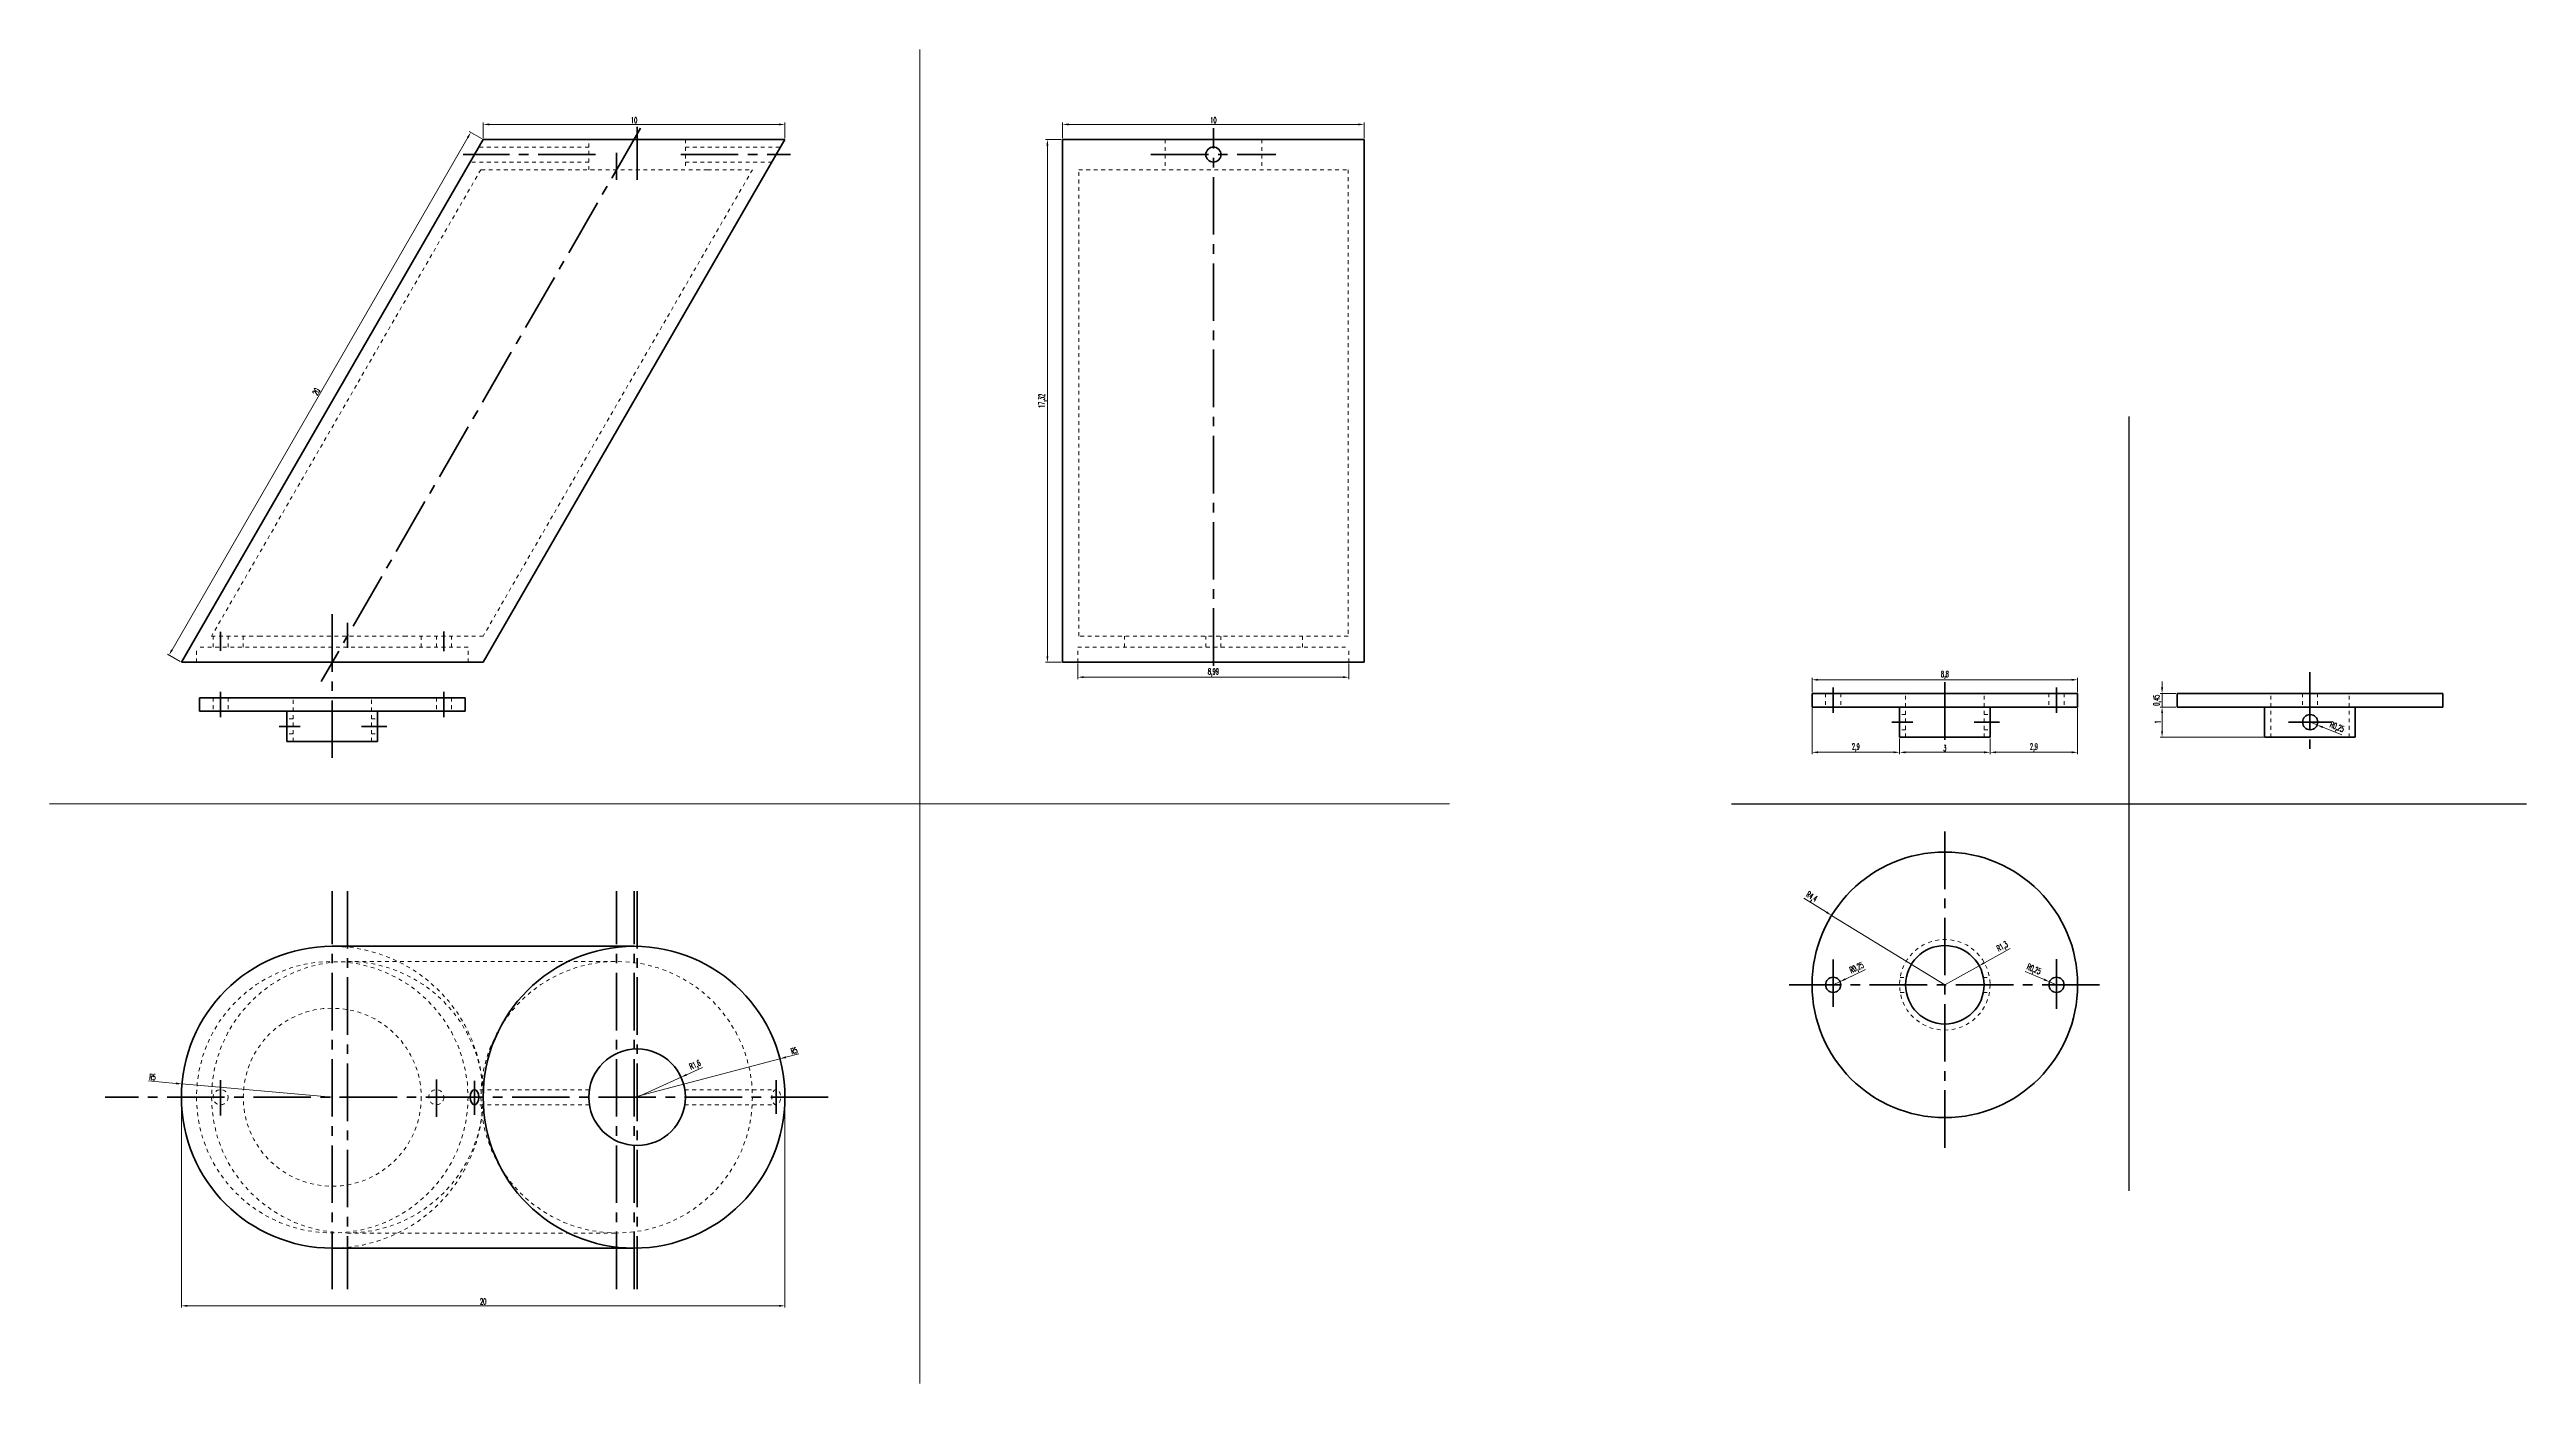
# Model space of a CAD drawing. Header units: millimetres. Extents: x -41.2 to 40.8, y -51.8 to -7.6.
import ezdxf

# ---------------------------------------------------------------- set-up
doc = ezdxf.new("R2010")
doc.units = ezdxf.units.MM
doc.header["$LTSCALE"] = 0.1
doc.linetypes.add('CENTRO2', pattern=[28.575, 19.05, -3.175, 3.175, -3.175])
doc.linetypes.add('JIS_02_1.2', pattern=[2.5, 1.25, -1.25])
for name, color, linetype, lineweight in [('Aristas Ocultas', 1, 'JIS_02_1.2', 20), ('Contorno', 5, 'Continuous', 60), ('Cotas', 6, 'Continuous', 20), ('Ejes', 3, 'CENTRO2', 40), ('Vistas', 8, 'Continuous', 20)]:
    doc.layers.add(name, color=color, linetype=linetype, lineweight=lineweight)
doc.styles.get("Standard").update_dxf_attribs({"font": 'romans.shx', "width": 0.5})
doc.dimstyles.new('ISO-25', dxfattribs={"dimscale": 0.2, "dimtxt": 1, "dimasz": 1, "dimexe": 0.3, "dimexo": 0.2, "dimgap": 0.2, "dimtad": 1, "dimtxsty": 'Standard', "dimcen": 2.5, "dimclrd": 256, "dimclre": 6, "dimclrt": 6, "dimadec": 0, "dimazin": 0, "dimtfac": 1, "dimtmove": 0, "dimatfit": 3, "dimfxl": 1, "dimtfillclr": 6, "dimlwd": 20, "dimlwe": 20, "dimarcsym": 0})

# ---------------------------------------------------------------- blocks, each defined once
blk = doc.blocks.new('*D1')
at = {"layer": 'Cotas', "color": 6, "linetype": 'Continuous', "lineweight": 20}
for p, q in [((-26.858, -10.539), (-26.858, -10.019)), ((-16.858, -10.539), (-16.858, -10.019))]:
    blk.add_line(p, q, dxfattribs=at)
at = {"layer": 'Cotas', "linetype": 'Continuous', "lineweight": 20}
blk.add_line((-26.658, -10.079), (-17.058, -10.079), dxfattribs=at)
at = {"layer": 'Cotas'}
for points in [[(-26.658, -10.046), (-26.658, -10.113), (-26.858, -10.079)], [(-17.058, -10.046), (-17.058, -10.113), (-16.858, -10.079)]]:
    blk.add_solid(points, dxfattribs=at)
at = {"layer": 'Defpoints', "color": 0}
for p in [(-26.858, -10.579), (-16.858, -10.079), (-16.858, -10.579)]:
    blk.add_point(p, dxfattribs=at)
at = {"layer": 'Cotas', "color": 6, "insert": (-21.858, -9.939), "char_height": 0.2, "attachment_point": 5}
blk.add_mtext('10', dxfattribs=at)
blk = doc.blocks.new('*D2')
at = {"layer": 'Cotas', "linetype": 'Continuous', "lineweight": 20}
for p, q in [((-21.758, -42.312), (-20.301, -41.65)), ((-19.587, -41.326), (-20.119, -41.568))]:
    blk.add_line(p, q, dxfattribs=at)
at = {"layer": 'Cotas'}
blk.add_solid([(-20.133, -41.537), (-20.105, -41.598), (-20.301, -41.65)], dxfattribs=at)
at = {"layer": 'Defpoints', "color": 0}
for p in [(-20.301, -41.65), (-21.758, -42.312)]:
    blk.add_point(p, dxfattribs=at)
at = {"layer": 'Cotas', "color": 6, "insert": (-19.828, -41.26), "char_height": 0.2, "attachment_point": 5, "rotation": 24.42499}
blk.add_mtext('R1,6', dxfattribs=at)
blk = doc.blocks.new('*D3')
at = {"layer": 'Cotas', "linetype": 'Continuous', "lineweight": 20}
for p, q in [((-16.402, -40.874), (-16.83, -40.987)), ((-21.858, -42.312), (-17.023, -41.038))]:
    blk.add_line(p, q, dxfattribs=at)
at = {"layer": 'Cotas'}
blk.add_solid([(-16.838, -40.955), (-16.821, -41.019), (-17.023, -41.038)], dxfattribs=at)
at = {"layer": 'Defpoints', "color": 0}
for p in [(-17.023, -41.038), (-21.858, -42.312)]:
    blk.add_point(p, dxfattribs=at)
at = {"layer": 'Cotas', "color": 6, "insert": (-16.555, -40.77), "char_height": 0.2, "attachment_point": 5, "rotation": 14.76029}
blk.add_mtext('R5', dxfattribs=at)
blk = doc.blocks.new('*D4')
at = {"layer": 'Cotas', "linetype": 'Continuous', "lineweight": 20}
for p, q in [((-37.945, -41.774), (-37.038, -41.855)), ((-31.858, -42.312), (-36.839, -41.872))]:
    blk.add_line(p, q, dxfattribs=at)
at = {"layer": 'Cotas'}
blk.add_solid([(-37.035, -41.821), (-37.041, -41.888), (-36.839, -41.872)], dxfattribs=at)
at = {"layer": 'Defpoints', "color": 0}
for p in [(-36.839, -41.872), (-31.858, -42.312)]:
    blk.add_point(p, dxfattribs=at)
at = {"layer": 'Cotas', "color": 6, "insert": (-37.813, -41.646), "char_height": 0.2, "attachment_point": 5, "rotation": 354.95468}
blk.add_mtext('R5', dxfattribs=at)
blk = doc.blocks.new('*D5')
at = {"layer": 'Cotas', "color": 6, "linetype": 'Continuous', "lineweight": 20}
for p, q in [((-7.662, -10.539), (-7.662, -10.019)), ((2.338, -10.539), (2.338, -10.019))]:
    blk.add_line(p, q, dxfattribs=at)
at = {"layer": 'Cotas', "linetype": 'Continuous', "lineweight": 20}
blk.add_line((-7.462, -10.079), (2.138, -10.079), dxfattribs=at)
at = {"layer": 'Cotas'}
for points in [[(-7.462, -10.046), (-7.462, -10.112), (-7.662, -10.079)], [(2.138, -10.046), (2.138, -10.112), (2.338, -10.079)]]:
    blk.add_solid(points, dxfattribs=at)
at = {"layer": 'Defpoints', "color": 0}
for p in [(-7.662, -10.579), (2.338, -10.079), (2.338, -10.579)]:
    blk.add_point(p, dxfattribs=at)
at = {"layer": 'Cotas', "color": 6, "insert": (-2.662, -9.939), "char_height": 0.2, "attachment_point": 5}
blk.add_mtext('10', dxfattribs=at)
blk = doc.blocks.new('*D6')
at = {"layer": 'Cotas', "color": 6, "linetype": 'Continuous', "lineweight": 20}
for p, q in [((-7.702, -10.579), (-8.222, -10.579)), ((-7.702, -27.899), (-8.222, -27.899))]:
    blk.add_line(p, q, dxfattribs=at)
at = {"layer": 'Cotas', "linetype": 'Continuous', "lineweight": 20}
blk.add_line((-8.162, -10.779), (-8.162, -27.699), dxfattribs=at)
at = {"layer": 'Cotas'}
for points in [[(-8.195, -10.779), (-8.129, -10.779), (-8.162, -10.579)], [(-8.195, -27.699), (-8.129, -27.699), (-8.162, -27.899)]]:
    blk.add_solid(points, dxfattribs=at)
at = {"layer": 'Defpoints', "color": 0}
for p in [(-7.662, -10.579), (-8.162, -27.899), (-7.662, -27.899)]:
    blk.add_point(p, dxfattribs=at)
at = {"layer": 'Cotas', "color": 6, "insert": (-8.321, -19.239), "char_height": 0.2, "attachment_point": 5, "rotation": 90}
blk.add_mtext('17,32', dxfattribs=at)
blk = doc.blocks.new('*D7')
at = {"layer": 'Cotas', "color": 6, "linetype": 'Continuous', "lineweight": 20}
for p, q in [((-36.858, -42.352), (-36.858, -49.284)), ((-16.858, -42.352), (-16.858, -49.284))]:
    blk.add_line(p, q, dxfattribs=at)
at = {"layer": 'Cotas', "linetype": 'Continuous', "lineweight": 20}
blk.add_line((-36.658, -49.224), (-17.058, -49.224), dxfattribs=at)
at = {"layer": 'Cotas'}
for points in [[(-36.658, -49.191), (-36.658, -49.258), (-36.858, -49.224)], [(-17.058, -49.191), (-17.058, -49.258), (-16.858, -49.224)]]:
    blk.add_solid(points, dxfattribs=at)
at = {"layer": 'Defpoints', "color": 0}
for p in [(-36.858, -42.312), (-16.858, -42.312), (-16.858, -49.224)]:
    blk.add_point(p, dxfattribs=at)
at = {"layer": 'Cotas', "color": 6, "insert": (-26.858, -49.084), "char_height": 0.2, "attachment_point": 5}
blk.add_mtext('20', dxfattribs=at)
blk = doc.blocks.new('*D8')
at = {"layer": 'Cotas', "linetype": 'Continuous', "lineweight": 20}
for p, q in [((16.903, -35.721), (17.654, -36.182)), ((21.575, -38.587), (17.824, -36.287))]:
    blk.add_line(p, q, dxfattribs=at)
at = {"layer": 'Cotas'}
blk.add_solid([(17.671, -36.154), (17.636, -36.21), (17.824, -36.287)], dxfattribs=at)
at = {"layer": 'Defpoints', "color": 0}
for p in [(17.824, -36.287), (21.575, -38.587)]:
    blk.add_point(p, dxfattribs=at)
at = {"layer": 'Cotas', "color": 6, "insert": (17.152, -35.687), "char_height": 0.2, "attachment_point": 5, "rotation": 328.47207}
blk.add_mtext('R4,4', dxfattribs=at)
blk = doc.blocks.new('*D9')
at = {"layer": 'Cotas', "linetype": 'Continuous', "lineweight": 20}
for p, q in [((17.875, -38.587), (18.101, -38.481)), ((18.948, -38.082), (18.282, -38.396))]:
    blk.add_line(p, q, dxfattribs=at)
at = {"layer": 'Cotas'}
blk.add_solid([(18.268, -38.366), (18.296, -38.426), (18.101, -38.481)], dxfattribs=at)
at = {"layer": 'Defpoints', "color": 0}
for p in [(18.101, -38.481), (17.875, -38.587)]:
    blk.add_point(p, dxfattribs=at)
at = {"layer": 'Cotas', "color": 6, "insert": (18.663, -38.041), "char_height": 0.2, "attachment_point": 5, "rotation": 25.18481}
blk.add_mtext('R0,25', dxfattribs=at)
blk = doc.blocks.new('*D10')
at = {"layer": 'Cotas', "linetype": 'Continuous', "lineweight": 20}
for p, q in [((24.235, -38.145), (24.861, -38.411)), ((25.275, -38.587), (25.045, -38.489))]:
    blk.add_line(p, q, dxfattribs=at)
at = {"layer": 'Cotas'}
blk.add_solid([(24.874, -38.38), (24.848, -38.442), (25.045, -38.489)], dxfattribs=at)
at = {"layer": 'Defpoints', "color": 0}
for p in [(25.045, -38.489), (25.275, -38.587)]:
    blk.add_point(p, dxfattribs=at)
at = {"layer": 'Cotas', "color": 6, "insert": (24.518, -38.092), "char_height": 0.2, "attachment_point": 5, "rotation": 336.9346}
blk.add_mtext('R0,25', dxfattribs=at)
blk = doc.blocks.new('*D11')
at = {"layer": 'Cotas', "linetype": 'Continuous', "lineweight": 20}
for p, q in [((23.735, -37.384), (22.885, -37.858)), ((21.575, -38.587), (22.71, -37.955))]:
    blk.add_line(p, q, dxfattribs=at)
at = {"layer": 'Cotas'}
blk.add_solid([(22.869, -37.829), (22.901, -37.887), (22.71, -37.955)], dxfattribs=at)
at = {"layer": 'Defpoints', "color": 0}
for p in [(22.71, -37.955), (21.575, -38.587)]:
    blk.add_point(p, dxfattribs=at)
at = {"layer": 'Cotas', "color": 6, "insert": (23.49, -37.339), "char_height": 0.2, "attachment_point": 5, "rotation": 29.1081}
blk.add_mtext('R1,3', dxfattribs=at)
blk = doc.blocks.new('*D12')
at = {"layer": 'Cotas', "linetype": 'Continuous', "lineweight": 20}
for p, q in [((33.679, -29.884), (33.911, -29.977)), ((34.728, -30.306), (34.097, -30.052))]:
    blk.add_line(p, q, dxfattribs=at)
at = {"layer": 'Cotas'}
blk.add_solid([(34.109, -30.021), (34.084, -30.083), (33.911, -29.977)], dxfattribs=at)
at = {"layer": 'Defpoints', "color": 0}
for p in [(33.679, -29.884), (33.911, -29.977)]:
    blk.add_point(p, dxfattribs=at)
at = {"layer": 'Cotas', "color": 6, "insert": (34.564, -30.069), "char_height": 0.2, "attachment_point": 5, "rotation": 338.08532}
blk.add_mtext('R0,25', dxfattribs=at)
blk = doc.blocks.new('*D13')
at = {"layer": 'Cotas', "color": 6, "linetype": 'Continuous', "lineweight": 20}
for p, q in [((17.175, -28.894), (17.175, -28.42)), ((25.975, -28.894), (25.975, -28.42))]:
    blk.add_line(p, q, dxfattribs=at)
at = {"layer": 'Cotas', "linetype": 'Continuous', "lineweight": 20}
blk.add_line((17.375, -28.48), (25.775, -28.48), dxfattribs=at)
at = {"layer": 'Cotas'}
for points in [[(17.375, -28.447), (17.375, -28.514), (17.175, -28.48)], [(25.775, -28.447), (25.775, -28.514), (25.975, -28.48)]]:
    blk.add_solid(points, dxfattribs=at)
at = {"layer": 'Defpoints', "color": 0}
for p in [(25.975, -28.48), (17.175, -28.934), (25.975, -28.934)]:
    blk.add_point(p, dxfattribs=at)
at = {"layer": 'Cotas', "color": 6, "insert": (21.575, -28.321), "char_height": 0.2, "attachment_point": 5}
blk.add_mtext('8,8', dxfattribs=at)
blk = doc.blocks.new('*D14')
at = {"layer": 'Cotas', "color": 6, "linetype": 'Continuous', "lineweight": 20}
for p, q in [((20.075, -30.424), (20.075, -30.944)), ((23.075, -30.424), (23.075, -30.944))]:
    blk.add_line(p, q, dxfattribs=at)
at = {"layer": 'Cotas', "linetype": 'Continuous', "lineweight": 20}
blk.add_line((20.275, -30.884), (22.875, -30.884), dxfattribs=at)
at = {"layer": 'Cotas'}
for points in [[(20.275, -30.851), (20.275, -30.917), (20.075, -30.884)], [(22.875, -30.851), (22.875, -30.917), (23.075, -30.884)]]:
    blk.add_solid(points, dxfattribs=at)
at = {"layer": 'Defpoints', "color": 0}
for p in [(20.075, -30.384), (23.075, -30.384), (23.075, -30.884)]:
    blk.add_point(p, dxfattribs=at)
at = {"layer": 'Cotas', "color": 6, "insert": (21.575, -30.744), "char_height": 0.2, "attachment_point": 5}
blk.add_mtext('3', dxfattribs=at)
blk = doc.blocks.new('*D15')
at = {"layer": 'Cotas', "color": 6, "linetype": 'Continuous', "lineweight": 20}
for p, q in [((25.975, -29.424), (25.975, -30.944)), ((23.075, -30.424), (23.075, -30.944))]:
    blk.add_line(p, q, dxfattribs=at)
at = {"layer": 'Cotas', "linetype": 'Continuous', "lineweight": 20}
blk.add_line((25.775, -30.884), (23.275, -30.884), dxfattribs=at)
at = {"layer": 'Cotas'}
for points in [[(23.275, -30.851), (23.275, -30.917), (23.075, -30.884)], [(25.775, -30.851), (25.775, -30.917), (25.975, -30.884)]]:
    blk.add_solid(points, dxfattribs=at)
at = {"layer": 'Defpoints', "color": 0}
for p in [(25.975, -29.384), (23.075, -30.384), (23.075, -30.884)]:
    blk.add_point(p, dxfattribs=at)
at = {"layer": 'Cotas', "color": 6, "insert": (24.525, -30.725), "char_height": 0.2, "attachment_point": 5}
blk.add_mtext('2,9', dxfattribs=at)
blk = doc.blocks.new('*D16')
at = {"layer": 'Cotas', "color": 6, "linetype": 'Continuous', "lineweight": 20}
for p, q in [((17.175, -29.424), (17.175, -30.944)), ((20.075, -30.424), (20.075, -30.944))]:
    blk.add_line(p, q, dxfattribs=at)
at = {"layer": 'Cotas', "linetype": 'Continuous', "lineweight": 20}
blk.add_line((17.375, -30.884), (19.875, -30.884), dxfattribs=at)
at = {"layer": 'Cotas'}
for points in [[(17.375, -30.851), (17.375, -30.917), (17.175, -30.884)], [(19.875, -30.851), (19.875, -30.917), (20.075, -30.884)]]:
    blk.add_solid(points, dxfattribs=at)
at = {"layer": 'Defpoints', "color": 0}
for p in [(17.175, -29.384), (20.075, -30.384), (20.075, -30.884)]:
    blk.add_point(p, dxfattribs=at)
at = {"layer": 'Cotas', "color": 6, "insert": (18.625, -30.725), "char_height": 0.2, "attachment_point": 5}
blk.add_mtext('2,9', dxfattribs=at)
blk = doc.blocks.new('*D17')
at = {"layer": 'Cotas', "color": 6, "linetype": 'Continuous', "lineweight": 20}
for p, q in [((29.232, -29.384), (28.713, -29.384)), ((32.132, -30.384), (28.713, -30.384))]:
    blk.add_line(p, q, dxfattribs=at)
at = {"layer": 'Cotas', "linetype": 'Continuous', "lineweight": 20}
blk.add_line((28.773, -30.184), (28.773, -29.584), dxfattribs=at)
at = {"layer": 'Cotas'}
for points in [[(28.74, -29.584), (28.806, -29.584), (28.773, -29.384)], [(28.74, -30.184), (28.806, -30.184), (28.773, -30.384)]]:
    blk.add_solid(points, dxfattribs=at)
at = {"layer": 'Defpoints', "color": 0}
for p in [(28.773, -29.384), (29.272, -29.384), (32.172, -30.384)]:
    blk.add_point(p, dxfattribs=at)
at = {"layer": 'Cotas', "color": 6, "insert": (28.633, -29.884), "char_height": 0.2, "attachment_point": 5, "rotation": 90}
blk.add_mtext('1', dxfattribs=at)
blk = doc.blocks.new('*D18')
at = {"layer": 'Cotas', "linetype": 'Continuous', "lineweight": 20}
for p, q in [((28.773, -28.734), (28.773, -28.534)), ((28.773, -29.384), (28.773, -28.934)), ((28.773, -29.584), (28.773, -29.784))]:
    blk.add_line(p, q, dxfattribs=at)
at = {"layer": 'Cotas', "color": 6, "linetype": 'Continuous', "lineweight": 20}
for p, q in [((29.232, -28.934), (28.713, -28.934)), ((29.232, -29.384), (28.713, -29.384))]:
    blk.add_line(p, q, dxfattribs=at)
at = {"layer": 'Cotas'}
for points in [[(28.74, -28.734), (28.806, -28.734), (28.773, -28.934)], [(28.74, -29.584), (28.806, -29.584), (28.773, -29.384)]]:
    blk.add_solid(points, dxfattribs=at)
at = {"layer": 'Defpoints', "color": 0}
for p in [(28.773, -28.934), (29.272, -28.934), (29.272, -29.384)]:
    blk.add_point(p, dxfattribs=at)
at = {"layer": 'Cotas', "color": 6, "insert": (28.614, -29.159), "char_height": 0.2, "attachment_point": 5, "rotation": 90}
blk.add_mtext('0,45', dxfattribs=at)
blk = doc.blocks.new('*D19')
at = {"layer": 'Cotas', "linetype": 'Continuous', "lineweight": 20}
blk.add_line((-27.368, -10.516), (-37.168, -27.49), dxfattribs=at)
at = {"layer": 'Cotas', "color": 6, "linetype": 'Continuous', "lineweight": 20}
for p, q in [((-26.893, -10.559), (-27.32, -10.312)), ((-36.893, -27.879), (-37.32, -27.633))]:
    blk.add_line(p, q, dxfattribs=at)
at = {"layer": 'Cotas'}
for points in [[(-27.397, -10.499), (-27.339, -10.532), (-27.268, -10.342)], [(-37.197, -27.473), (-37.139, -27.506), (-37.268, -27.663)]]:
    blk.add_solid(points, dxfattribs=at)
at = {"layer": 'Defpoints', "color": 0}
for p in [(-26.858, -10.579), (-37.268, -27.663), (-36.858, -27.899)]:
    blk.add_point(p, dxfattribs=at)
at = {"layer": 'Cotas', "color": 6, "insert": (-32.389, -18.933), "char_height": 0.2, "attachment_point": 5, "rotation": 60}
blk.add_mtext('20', dxfattribs=at)
blk = doc.blocks.new('*D20')
at = {"layer": 'Cotas', "color": 6, "linetype": 'Continuous', "lineweight": 20}
for p, q in [((-7.155, -27.939), (-7.155, -28.455)), ((1.831, -27.939), (1.831, -28.455))]:
    blk.add_line(p, q, dxfattribs=at)
at = {"layer": 'Cotas', "linetype": 'Continuous', "lineweight": 20}
blk.add_line((-6.955, -28.395), (1.631, -28.395), dxfattribs=at)
at = {"layer": 'Cotas'}
for points in [[(-6.955, -28.362), (-6.955, -28.428), (-7.155, -28.395)], [(1.631, -28.362), (1.631, -28.428), (1.831, -28.395)]]:
    blk.add_solid(points, dxfattribs=at)
at = {"layer": 'Defpoints', "color": 0}
for p in [(-7.155, -27.899), (1.831, -27.899), (1.831, -28.395)]:
    blk.add_point(p, dxfattribs=at)
at = {"layer": 'Cotas', "color": 6, "insert": (-2.662, -28.236), "char_height": 0.2, "attachment_point": 5}
blk.add_mtext('8,99', dxfattribs=at)

msp = doc.modelspace()

# ---------------------------------------------------------------- linework, layer by layer
for p, q in [((27.675, -19.762), (27.675, -45.418)), ((14.503, -32.59), (40.847, -32.59))]:
    msp.add_line(p, q)
at = {"layer": 'Aristas Ocultas'}
for p, q in [((-23.358, -11.582), (-23.358, -10.579)), ((-20.158, -10.579), (-20.158, -11.579)), ((-4.262, -10.579), (-4.262, -11.579)), ((-1.062, -10.579), (-1.062, -11.579)), ((-23.358, -11.329), (-27.291, -11.329)), ((-23.358, -10.829), (-27.002, -10.829)), ((-20.158, -10.829), (-17.002, -10.829)), ((-20.158, -11.329), (-17.291, -11.329)), ((-26.935, -11.579), (-35.858, -27.033)), ((-24.295, -11.579), (-26.935, -11.579)), ((-17.935, -11.579), (-26.858, -27.033)), ((-19.421, -11.579), (-24.295, -11.579)), ((-19.421, -11.579), (-17.935, -11.579)), ((-7.125, -27.033), (-7.125, -11.579)), ((-7.125, -11.579), (1.801, -11.579)), ((1.801, -11.579), (1.801, -27.033)), ((-35.858, -27.033), (-34.283, -27.033)), ((-35.808, -27.399), (-35.808, -27.033)), ((-35.308, -27.399), (-35.308, -27.033)), ((-34.808, -27.033), (-34.808, -27.399)), ((-34.283, -27.033), (-29.433, -27.033)), ((-26.858, -27.033), (-29.433, -27.033)), ((-28.908, -27.033), (-28.908, -27.399)), ((-28.408, -27.399), (-28.408, -27.033)), ((-27.908, -27.399), (-27.908, -27.033)), ((1.801, -27.033), (-7.125, -27.033)), ((-5.612, -27.399), (-5.612, -27.033)), ((-2.912, -27.399), (-2.912, -27.033)), ((-2.412, -27.408), (-2.412, -27.033)), ((0.288, -27.033), (0.288, -27.399)), ((-36.358, -27.899), (-36.358, -27.399)), ((-27.358, -27.399), (-36.358, -27.399)), ((-27.358, -27.899), (-27.358, -27.399)), ((-7.155, -27.399), (1.831, -27.399)), ((-7.155, -27.899), (-7.155, -27.399)), ((1.831, -27.899), (1.831, -27.399)), ((-35.808, -29.074), (-35.808, -29.524)), ((-35.308, -29.074), (-35.308, -29.524)), ((-33.158, -30.524), (-33.158, -29.074)), ((-30.558, -30.524), (-30.558, -29.074)), ((-28.408, -29.074), (-28.408, -29.524)), ((-27.908, -29.074), (-27.908, -29.524)), ((17.625, -28.934), (17.625, -29.384)), ((18.125, -28.934), (18.125, -29.384)), ((20.275, -30.384), (20.275, -28.934)), ((22.875, -30.384), (22.875, -28.934)), ((25.025, -28.934), (25.025, -29.384)), ((25.525, -28.934), (25.525, -29.384)), ((32.372, -30.384), (32.372, -28.934)), ((33.422, -28.934), (33.422, -29.384)), ((33.922, -28.934), (33.922, -29.384)), ((34.972, -30.384), (34.972, -28.934)), ((-33.158, -29.774), (-33.358, -29.774)), ((-33.158, -30.274), (-33.358, -30.274)), ((-30.558, -29.774), (-30.358, -29.774)), ((-30.558, -30.274), (-30.358, -30.274)), ((20.275, -29.634), (20.075, -29.634)), ((20.275, -30.134), (20.075, -30.134)), ((22.875, -29.634), (23.075, -29.634)), ((22.875, -30.134), (23.075, -30.134)), ((-31.358, -37.812), (-22.435, -37.812)), ((20.094, -38.344), (20.298, -38.344)), ((22.852, -38.344), (23.055, -38.344)), ((20.097, -38.844), (20.3, -38.844)), ((22.849, -38.844), (23.052, -38.844)), ((-23.338, -42.062), (-27.147, -42.062)), ((-23.338, -42.562), (-27.147, -42.562)), ((-20.178, -42.062), (-17.147, -42.062)), ((-20.178, -42.562), (-17.147, -42.562)), ((-31.358, -46.812), (-22.435, -46.812))]:
    msp.add_line(p, q, dxfattribs=at)
for centre, radius in [((21.575, -38.587), 1.5), ((-31.858, -42.312), 4.5), ((-31.358, -42.312), 4.5), ((-22.435, -42.312), 4.5), ((-31.858, -42.312), 2.95), ((-35.558, -42.312), 0.25), ((-28.408, -42.312), 0.25)]:
    msp.add_circle(centre, radius, dxfattribs=at)
msp.add_arc((-31.858, -42.312), 5, 270, 90, dxfattribs=at)
msp.add_ellipse((-17.147, -42.312), major_axis=(0, -0.25), ratio=0.57735, dxfattribs=at)
at = {"layer": 'Contorno'}
for p, q in [((-36.858, -27.899), (-26.858, -10.579)), ((-21.858, -10.579), (-26.858, -10.579)), ((-16.858, -10.579), (-26.858, -27.899)), ((-21.858, -10.579), (-16.858, -10.579)), ((-7.662, -10.579), (2.338, -10.579)), ((-7.662, -27.899), (-7.662, -10.579)), ((2.338, -10.579), (2.338, -27.899)), ((-36.858, -27.899), (-26.858, -27.899)), ((2.338, -27.899), (-7.662, -27.899)), ((-36.258, -29.524), (-36.258, -29.074)), ((-36.258, -29.074), (-27.458, -29.074)), ((-36.258, -29.524), (-27.458, -29.524)), ((-33.358, -29.524), (-33.358, -30.524)), ((-30.358, -29.524), (-30.358, -30.524)), ((-27.458, -29.074), (-27.458, -29.524)), ((17.175, -29.384), (17.175, -28.934)), ((17.175, -28.934), (25.975, -28.934)), ((17.175, -29.384), (25.975, -29.384)), ((20.075, -29.384), (20.075, -30.384)), ((23.075, -29.384), (23.075, -30.384)), ((25.975, -28.934), (25.975, -29.384)), ((29.272, -29.384), (29.272, -28.934)), ((29.272, -28.934), (38.072, -28.934)), ((29.272, -29.384), (38.072, -29.384)), ((32.172, -29.384), (32.172, -30.384)), ((35.172, -29.384), (35.172, -30.384)), ((38.072, -28.934), (38.072, -29.384)), ((-33.358, -30.524), (-30.358, -30.524)), ((20.075, -30.384), (23.075, -30.384)), ((32.172, -30.384), (35.172, -30.384)), ((-21.858, -37.312), (-31.858, -37.312)), ((-21.858, -47.312), (-31.858, -47.312))]:
    msp.add_line(p, q, dxfattribs=at)
for centre, radius in [((-2.662, -11.079), 0.25), ((33.679, -29.884), 0.25), ((21.575, -38.587), 4.4), ((-21.858, -42.312), 5), ((21.575, -38.587), 1.3), ((17.875, -38.587), 0.25), ((25.275, -38.587), 0.25), ((-21.758, -42.312), 1.6)]:
    msp.add_circle(centre, radius, dxfattribs=at)
msp.add_arc((-31.858, -42.312), 5, 90, 270, dxfattribs=at)
msp.add_ellipse((-27.147, -42.312), major_axis=(0, 0.25), ratio=0.57735, dxfattribs=at)
at = {"layer": 'Defpoints'}
msp.add_line((-12.384, -37.849), (-12.384, -37.849), dxfattribs=at)
at = {"layer": 'Ejes'}
for p, q in [((-21.642, -10.205), (-32.225, -28.535)), ((-21.758, -11.911), (-21.758, -10.164)), ((-2.662, -28.018), (-2.662, -10.204)), ((-23.131, -11.079), (-27.517, -11.079)), ((-22.435, -11.023), (-22.435, -11.911)), ((-20.308, -11.079), (-16.67, -11.079)), ((-4.731, -11.079), (-0.593, -11.079)), ((-31.858, -31.072), (-31.858, -26.207)), ((-35.558, -27.525), (-35.558, -26.887)), ((-31.358, -27.424), (-31.358, -26.59)), ((-28.158, -27.536), (-28.158, -26.881)), ((21.575, -28.564), (21.575, -30.572)), ((33.672, -28.233), (33.672, -30.787)), ((-35.558, -29.718), (-35.558, -28.879)), ((-28.158, -29.718), (-28.158, -28.879)), ((17.875, -29.578), (17.875, -28.74)), ((25.275, -29.578), (25.275, -28.74)), ((-33.619, -30.024), (-32.919, -30.024)), ((-30.052, -30.024), (-30.887, -30.024)), ((19.813, -29.884), (20.513, -29.884)), ((23.381, -29.884), (22.546, -29.884)), ((34.396, -29.884), (32.963, -29.884)), ((21.575, -33.51), (21.575, -44.088)), ((-31.858, -48.67), (-31.858, -35.481)), ((-31.358, -35.481), (-31.358, -48.67)), ((-22.435, -48.67), (-22.435, -35.481)), ((-21.858, -48.67), (-21.858, -35.481)), ((-21.758, -35.481), (-21.758, -48.67)), ((17.875, -39.315), (17.875, -37.745)), ((25.275, -39.385), (25.275, -37.735)), ((26.703, -38.587), (16.421, -38.587)), ((-35.558, -42.918), (-35.558, -41.745)), ((-28.408, -42.963), (-28.408, -41.723)), ((-27.147, -41.77), (-27.147, -42.9)), ((-17.147, -41.75), (-17.147, -42.867)), ((-15.421, -42.312), (-39.381, -42.312))]:
    msp.add_line(p, q, dxfattribs=at)
at = {"layer": 'Vistas'}
for p, q in [((-12.384, -7.598), (-12.384, -51.797)), ((-41.226, -32.59), (5.159, -32.59))]:
    msp.add_line(p, q, dxfattribs=at)

# ---------------------------------------------------------------- dimensions: what is measured, and where the dimension line sits
at = {"layer": 'Cotas'}
for base, p1, p2, picture, middle in [((-16.858, -10.079), (-26.858, -10.579), (-16.858, -10.579), '*D1', (-21.858, -9.939)), ((2.338, -10.079), (-7.662, -10.579), (2.338, -10.579), '*D5', (-2.662, -9.939)), ((1.831, -28.395), (-7.155, -27.899), (1.831, -27.899), '*D20', (-2.662, -28.236)), ((25.975, -28.48), (17.175, -28.934), (25.975, -28.934), '*D13', (21.575, -28.321)), ((20.075, -30.884), (17.175, -29.384), (20.075, -30.384), '*D16', (18.625, -30.725)), ((23.075, -30.884), (25.975, -29.384), (23.075, -30.384), '*D15', (24.525, -30.725)), ((23.075, -30.884), (20.075, -30.384), (23.075, -30.384), '*D14', (21.575, -30.744)), ((-16.858, -49.224), (-36.858, -42.312), (-16.858, -42.312), '*D7', (-26.858, -49.084))]:
    dim = msp.add_linear_dim(base=base, p1=p1, p2=p2, dimstyle='ISO-25', dxfattribs=at)
    dim.commit()
    dim.dimension.update_dxf_attribs({"geometry": picture, "text_midpoint": middle})
dim = msp.add_aligned_dim(p1=(-26.858, -10.579), p2=(-36.858, -27.899), distance=-0.473, dimstyle='ISO-25', dxfattribs=at)
dim.commit()
dim.dimension.update_dxf_attribs({"geometry": '*D19', "text_midpoint": (-32.389, -18.933)})
for base, p1, p2, picture, middle in [((-8.162, -27.899), (-7.662, -10.579), (-7.662, -27.899), '*D6', (-8.321, -19.239)), ((28.773, -28.934), (29.272, -29.384), (29.272, -28.934), '*D18', (28.614, -29.159)), ((28.773, -29.384), (32.172, -30.384), (29.272, -29.384), '*D17', (28.633, -29.884))]:
    dim = msp.add_linear_dim(base=base, p1=p1, p2=p2, angle=90, dimstyle='ISO-25', dxfattribs=at)
    dim.commit()
    dim.dimension.update_dxf_attribs({"geometry": picture, "text_midpoint": middle})
for center, mpoint, picture, middle in [((33.679, -29.884), (33.911, -29.977), '*D12', (34.564, -30.069)), ((25.275, -38.587), (25.045, -38.489), '*D10', (24.518, -38.092)), ((-21.858, -42.312), (-17.023, -41.038), '*D3', (-16.555, -40.77)), ((-21.758, -42.312), (-20.301, -41.65), '*D2', (-19.828, -41.26))]:
    dim = msp.add_radius_dim(center=center, mpoint=mpoint, dimstyle='ISO-25', dxfattribs=at)
    dim.commit()
    dim.dimension.update_dxf_attribs({"geometry": picture, "text_midpoint": middle})
for center, mpoint, picture, middle in [((21.575, -38.587), (17.824, -36.287), '*D8', (17.069, -35.823)), ((21.575, -38.587), (22.71, -37.955), '*D11', (23.567, -37.478)), ((17.875, -38.587), (18.101, -38.481), '*D9', (18.731, -38.185)), ((-31.858, -42.312), (-36.839, -41.872), '*D4', (-37.825, -41.785))]:
    dim = msp.add_radius_dim(center=center, mpoint=mpoint, dimstyle='ISO-25', dxfattribs=at)
    dim.commit()
    dim.dimension.update_dxf_attribs({"geometry": picture, "text_midpoint": middle, "dimtype": 164})

doc.saveas('drawing.dxf')
